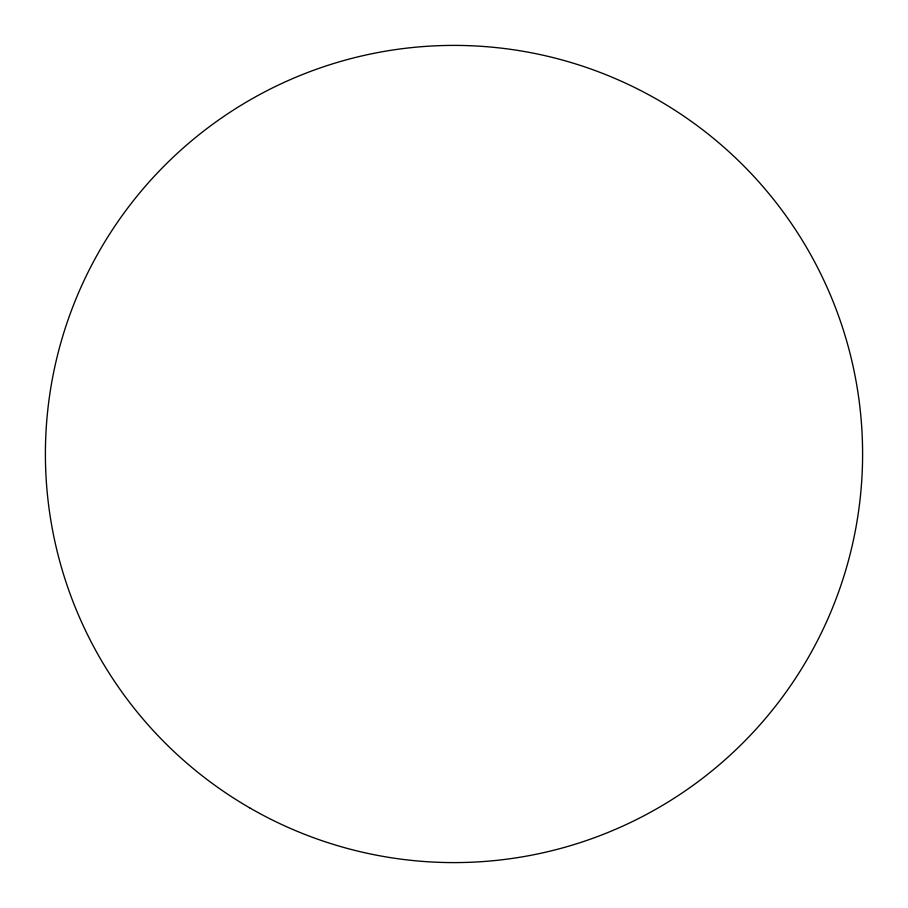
<?xml version="1.0" encoding="UTF-8"?>
<svg xmlns="http://www.w3.org/2000/svg" width="908" height="908" viewBox="0 0 908 908"><rect width="100%" height="100%" fill="white"/><g stroke="black" fill="none" stroke-linecap="round" stroke-linejoin="round"><path stroke-width="1.36" d="M249.7 807.859A408.6 408.6 0 0 0 862.6 454A408.6 408.6 0 0 0 249.7 100.141A408.6 408.6 0 0 0 249.7 807.859"/></g></svg>
